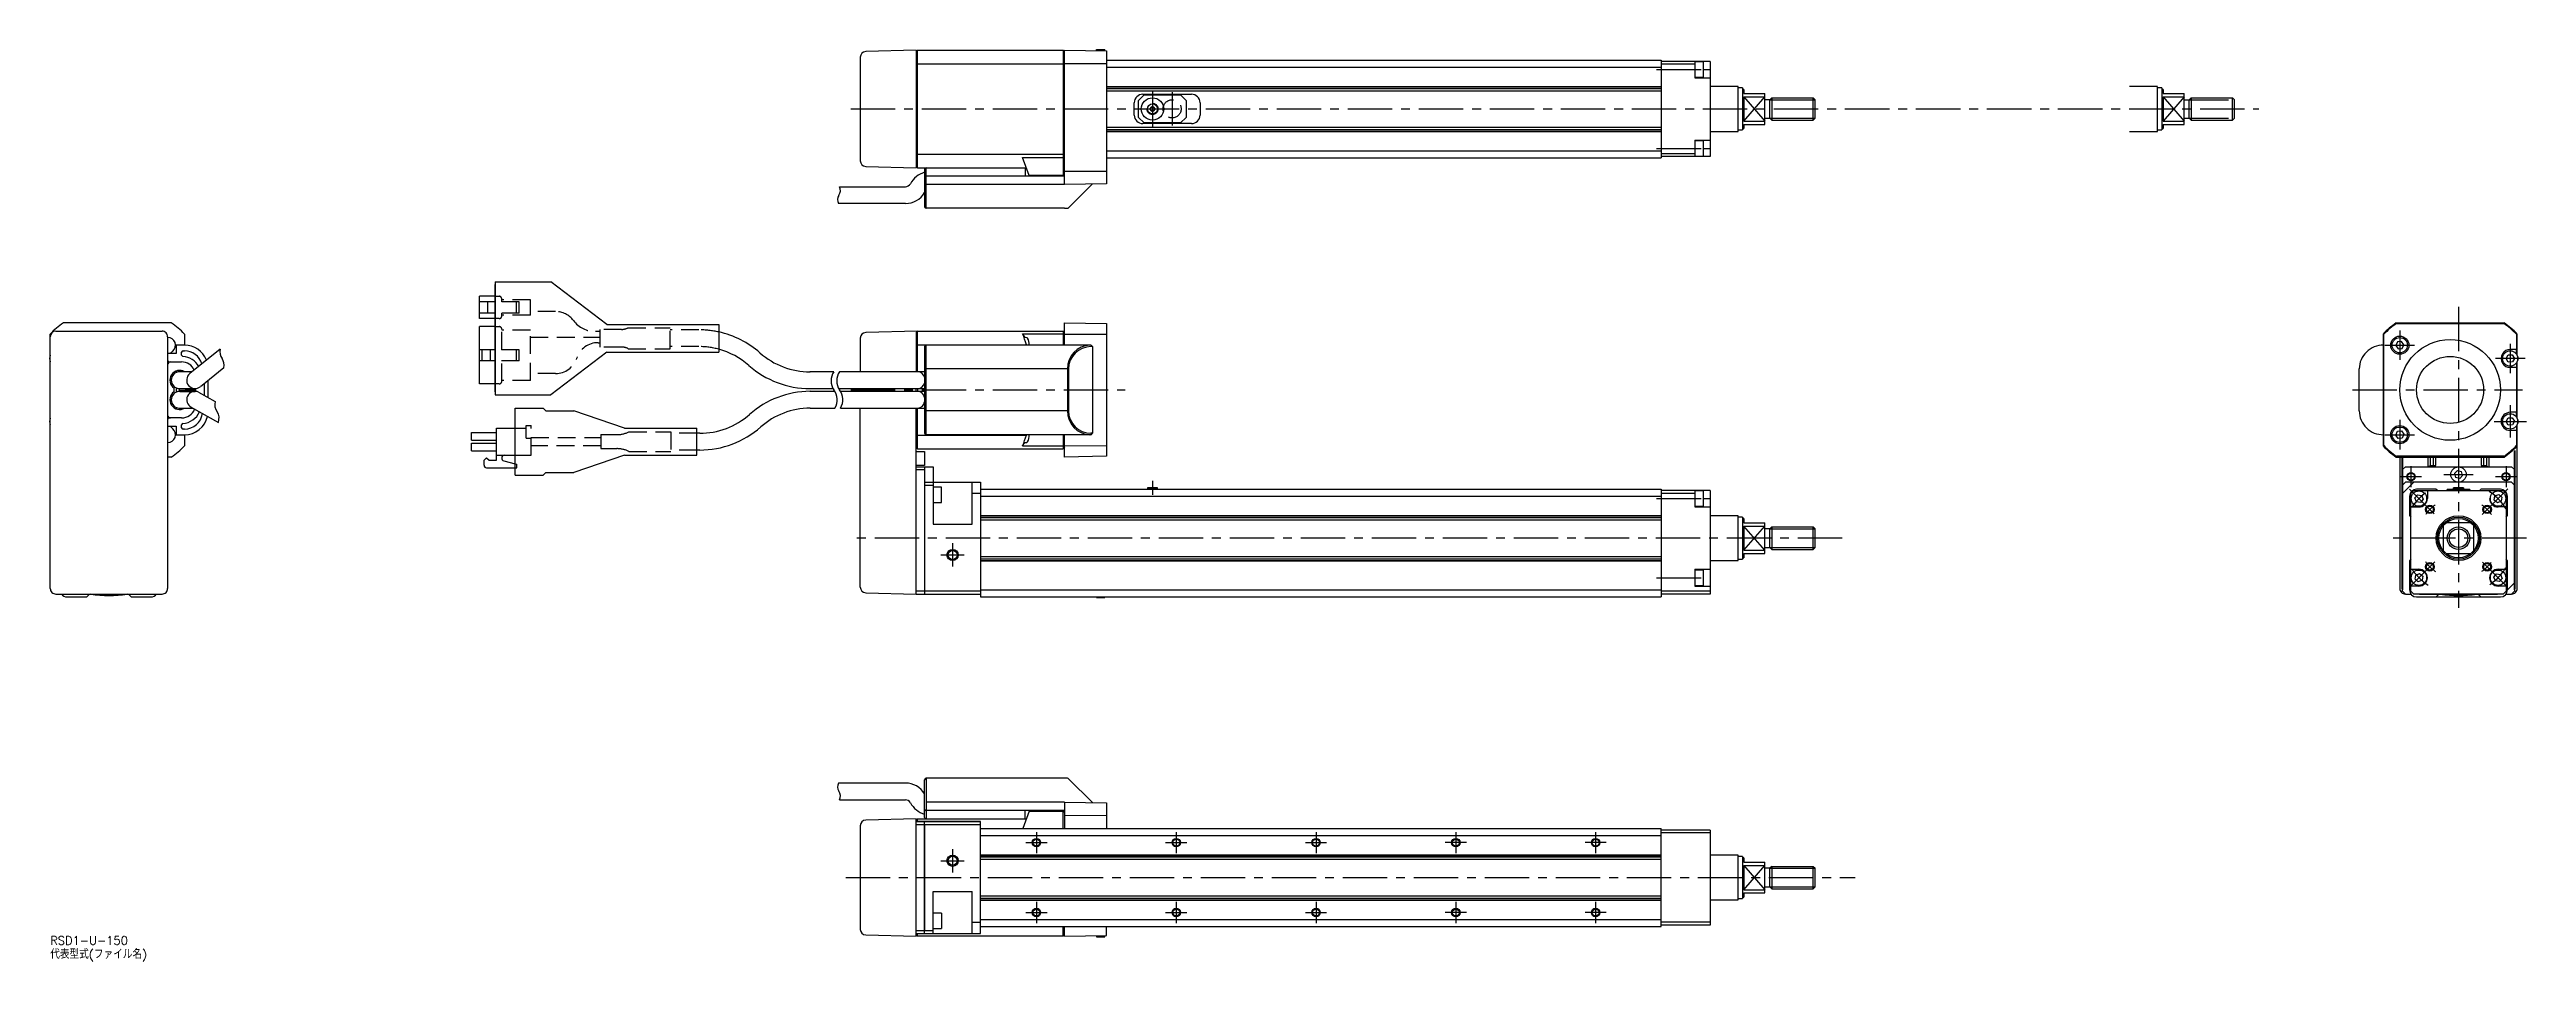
# Model space of a CAD drawing. Extents: x 0 to 886, y -9 to 317.
import ezdxf

# ---------------------------------------------------------------- set-up
doc = ezdxf.new("R2010")
doc.units = 0
doc.header["$LTSCALE"] = 0.5
for name, pattern in [('CENTER', [50.8, 31.75, -6.35, 6.35, -6.35]), ('DASHED', [19.05, 12.7, -6.35]), ('PHANTOM', [63.5, 31.75, -6.35, 6.35, -6.35, 6.35, -6.35])]:
    doc.linetypes.add(name, pattern=pattern)
for name, color, linetype in [('MSM_CENTER', 1, 'CENTER'), ('MSM_CONTINUOUS', 7, 'CONTINUOUS'), ('MSM_DASHED', 4, 'DASHED'), ('MSM_IMAGINARY', 6, 'PHANTOM'), ('MSM_NARROW', 5, 'CONTINUOUS'), ('MSM_PART_NUMBER', 7, 'CONTINUOUS')]:
    doc.layers.add(name, color=color, linetype=linetype)
doc.styles.get("Standard").update_dxf_attribs({"font": 'txt.shx', "height": 3, "bigfont": 'bigfont.shx'})

# ---------------------------------------------------------------- blocks, each defined once
blk = doc.blocks.new('*U2')
at = {"layer": 'MSM_PART_NUMBER'}
blk.add_text('代表型式(ファイル名)', height=3, dxfattribs=at).set_placement((0, -8))

msp = doc.modelspace()

# ---------------------------------------------------------------- linework, layer by layer
at = {"layer": 'MSM_CENTER'}
for p, q in [((394.25, 302.39), (394.25, 289.31)), ((401.25, 301.84), (401.25, 289.92)), ((574.57, 309.99), (591.97, 309.99)), ((286.33, 295.85), (789.98, 295.85)), ((574.57, 281.71), (591.97, 281.71)), ((861.38, 225.08), (861.38, 117.49)), ((840.38, 216.66), (840.38, 206.08)), ((835.09, 211.37), (845.67, 211.37)), ((885.17, 206.62), (874.59, 206.62)), ((879.88, 211.91), (879.88, 201.33)), ((286.33, 195.37), (384.52, 195.37)), ((823.47, 195.37), (884.24, 195.37)), ((879.88, 189.91), (879.88, 178.33)), ((835.09, 179.37), (845.67, 179.37)), ((840.38, 184.66), (840.38, 174.08)), ((874.09, 184.12), (885.67, 184.12)), ((394.25, 162.87), (394.25, 157.87)), ((840.59, 164.37), (848.17, 164.37)), ((852.7, 151.05), (843.91, 159.84)), ((844.38, 168.16), (844.38, 160.58)), ((856.09, 165.12), (866.67, 165.12)), ((879.07, 160.06), (869.81, 150.8)), ((874.59, 164.37), (882.17, 164.37)), ((878.38, 168.16), (878.38, 160.58)), ((574.57, 156.52), (591.97, 156.52)), ((640.96, 142.37), (286.23, 142.37)), ((885.69, 142.37), (837.07, 142.37)), ((318.56, 136.37), (326.94, 136.37)), ((322.75, 140.56), (322.75, 132.18)), ((852.91, 133.9), (843.98, 124.97)), ((869.98, 133.78), (878.88, 124.88)), ((574.57, 128.23), (591.97, 128.23)), ((352.75, 37.29), (352.75, 29.71)), ((402.75, 37.29), (402.75, 29.71)), ((452.75, 37.29), (452.75, 29.71)), ((502.75, 37.29), (502.75, 29.71)), ((552.75, 37.29), (552.75, 29.71)), ((318.56, 27), (326.94, 27)), ((322.75, 31.19), (322.75, 22.81)), ((348.96, 33.5), (356.54, 33.5)), ((398.96, 33.5), (406.54, 33.5)), ((448.96, 33.5), (456.54, 33.5)), ((506.54, 33.5), (498.96, 33.5)), ((556.54, 33.5), (548.96, 33.5)), ((284.53, 21), (645.6, 21)), ((352.75, 12.29), (352.75, 4.71)), ((402.75, 12.29), (402.75, 4.71)), ((452.75, 12.29), (452.75, 4.71)), ((502.75, 12.29), (502.75, 4.71)), ((552.75, 12.29), (552.75, 4.71)), ((348.96, 8.5), (356.54, 8.5)), ((398.96, 8.5), (406.54, 8.5)), ((448.96, 8.5), (456.54, 8.5)), ((506.54, 8.5), (498.96, 8.5)), ((556.54, 8.5), (548.96, 8.5))]:
    msp.add_line(p, q, dxfattribs=at)
for radius, start, end in [(20, 126.21606, 146.00291), (14.5, 125.11877, 144.05533), (14.5, 35.86848, 54.89611), (20, 28.47773, 56.7106), (14.5, 215.12577, 235.5238), (14.5, 305.11877, 323.76707), (20, 213.83027, 237.33509), (20, 303.99132, 328.04326)]:
    msp.add_arc((861.38, 142.37), radius, start, end, dxfattribs=at)
at = {"layer": 'MSM_CONTINUOUS'}
for p, q in [((289.75, 314.38), (289.75, 277.32)), ((309.75, 316.85), (291.7, 316.37)), ((310.25, 316.85), (309.75, 316.35)), ((309.75, 316.85), (309.75, 274.85)), ((310.25, 312.01), (309.75, 311.84)), ((310.25, 274.85), (310.25, 316.85)), ((310.25, 316.85), (362.25, 316.85)), ((310.25, 312.01), (362.25, 312.01)), ((362.25, 316.85), (362.25, 272.05)), ((362.75, 316.35), (362.25, 316.85)), ((362.75, 311.84), (362.25, 312.01)), ((362.75, 268.85), (362.75, 316.85)), ((362.75, 316.85), (377.75, 316.59)), ((362.75, 312.13), (377.75, 312.05)), ((374.25, 317.1), (377.25, 317.1)), ((374.25, 316.65), (374.25, 317.1)), ((377.25, 316.59), (377.25, 317.1)), ((377.75, 316.59), (377.75, 269.11)), ((377.75, 313.35), (576.25, 313.35)), ((377.75, 310.85), (576.25, 310.85)), ((576.25, 313.35), (576.25, 278.35)), ((593.75, 312.85), (576.25, 312.85)), ((588.25, 311.85), (576.25, 311.85)), ((588.25, 312.85), (588.25, 306.99)), ((591.25, 312.74), (588.25, 312.74)), ((591.25, 312.74), (588.25, 312.74)), ((591.25, 312.74), (591.25, 307.24)), ((593.75, 312.85), (593.75, 278.85)), ((377.75, 303.93), (576.25, 303.93)), ((377.75, 303.79), (576.25, 303.79)), ((377.75, 303.2), (576.25, 303.2)), ((377.75, 302.37), (576.25, 302.37)), ((588.25, 307.24), (591.25, 307.24)), ((588.25, 307.24), (591.25, 307.24)), ((588.25, 306.99), (593.75, 306.99)), ((591.25, 309.99), (593.75, 309.99)), ((603.75, 303.85), (593.75, 303.85)), ((603.75, 295.85), (603.75, 303.85)), ((605.25, 303.35), (603.75, 303.35)), ((605.25, 303.35), (605.25, 288.35)), ((605.75, 302.85), (605.25, 302.85)), ((605.75, 302.85), (605.75, 301.35)), ((605.75, 301.35), (613.25, 301.35)), ((613.25, 290.35), (613.25, 301.35)), ((387.75, 293.6), (387.75, 298.1)), ((389.25, 298.85), (391.25, 300.85)), ((389.25, 292.85), (389.25, 298.85)), ((391.25, 290.85), (389.25, 292.85)), ((390.75, 301.1), (408.25, 301.1)), ((391.25, 300.85), (404.25, 300.85)), ((394.25, 296.71), (393.5, 296.28)), ((393.5, 296.28), (393.5, 295.41)), ((393.5, 295.41), (394.25, 294.98)), ((395, 296.28), (394.25, 296.71)), ((394.25, 294.98), (395, 295.41)), ((395, 295.41), (395, 296.28)), ((404.25, 300.85), (406.25, 298.85)), ((406.25, 292.85), (404.25, 290.85)), ((406.25, 298.85), (406.25, 292.85)), ((411.25, 298.1), (411.25, 293.6)), ((603.75, 287.85), (603.75, 295.85)), ((605.75, 300.18), (613.25, 300.18)), ((605.75, 300.18), (605.75, 291.52)), ((615.08, 299.17), (613.25, 299.17)), ((613.25, 292.52), (615.08, 292.52)), ((615.75, 299.85), (615.08, 299.17)), ((615.08, 292.52), (615.08, 299.17)), ((615.75, 291.85), (615.08, 292.52)), ((615.75, 299.85), (615.75, 291.85)), ((615.75, 299.85), (630.58, 299.85)), ((630.58, 291.85), (630.58, 299.85)), ((630.58, 299.85), (631.25, 299.17)), ((631.25, 292.52), (630.58, 291.85)), ((631.25, 292.52), (631.25, 299.17)), ((377.75, 289.33), (576.25, 289.33)), ((377.75, 288.49), (576.25, 288.49)), ((377.75, 287.91), (576.25, 287.91)), ((377.75, 287.76), (576.25, 287.76)), ((408.25, 290.6), (390.75, 290.6)), ((404.25, 290.85), (391.25, 290.85)), ((588.25, 284.71), (593.75, 284.71)), ((588.25, 284.71), (588.25, 278.85)), ((591.25, 284.46), (588.25, 284.46)), ((591.25, 284.46), (591.25, 278.96)), ((593.75, 287.85), (603.75, 287.85)), ((603.75, 288.35), (605.25, 288.35)), ((605.25, 288.85), (605.75, 288.85)), ((605.75, 291.52), (613.25, 291.52)), ((605.75, 290.35), (613.25, 290.35)), ((605.75, 290.35), (605.75, 288.85)), ((615.75, 291.85), (630.58, 291.85)), ((291.7, 275.32), (309.75, 274.85)), ((310.25, 279.68), (309.75, 279.85)), ((309.75, 275.35), (310.25, 274.85)), ((310.25, 279.68), (362.25, 279.68)), ((310.25, 274.85), (349.13, 274.85)), ((313.25, 260.35), (313.25, 274.85)), ((347.81, 278.48), (362.25, 278.48)), ((350.15, 272.05), (347.81, 278.48)), ((348.75, 274.85), (348.75, 271.85)), ((362.25, 279.68), (362.75, 279.85)), ((362.25, 278.48), (362.75, 278.81)), ((377.75, 280.85), (576.25, 280.85)), ((377.75, 278.35), (576.25, 278.35)), ((588.25, 279.85), (576.25, 279.85)), ((593.75, 278.85), (576.25, 278.85)), ((588.25, 278.96), (591.25, 278.96)), ((591.25, 281.71), (593.75, 281.71)), ((282.28, 268.05), (305.89, 268.05)), ((312.75, 274.35), (312.75, 260.85)), ((362.75, 268.85), (312.75, 268.85)), ((362.75, 271.85), (313.25, 271.85)), ((362.25, 272.05), (350.15, 272.05)), ((360.85, 271.85), (360.85, 272.05)), ((362.75, 272.55), (362.25, 272.05)), ((362.75, 273.57), (377.75, 273.65)), ((377.75, 269.11), (362.75, 268.85)), ((372.75, 269.02), (364.22, 260.49)), ((305.89, 262.05), (281.97, 262.05)), ((362.75, 260.35), (313.25, 260.35)), ((362.75, 260.35), (363.87, 260.35)), ((159.11, 234.07), (159.11, 193.67)), ((159.11, 234.07), (179.11, 234.07)), ((159.11, 194.67), (159.11, 233.07)), ((199.11, 218.82), (179.11, 234.07)), ((159.11, 228.87), (153.52, 228.87)), ((153.52, 220.87), (153.52, 228.87)), ((159.11, 226.87), (153.52, 226.87)), ((159.11, 222.87), (153.52, 222.87)), ((156.52, 222.87), (156.52, 226.87)), ((0, 124.37), (0, 215.37)), ((2, 216.37), (40, 216.37)), ((43.28, 219.37), (4.72, 219.37)), ((42, 214.38), (42, 124.37)), ((48, 215.37), (48, 211.37)), ((159.11, 220.87), (153.52, 220.87)), ((153.52, 197.52), (153.52, 218.02)), ((159.11, 218.02), (153.52, 218.02)), ((199.11, 218.82), (239.11, 218.82)), ((239.11, 218.82), (239.11, 208.92)), ((289.75, 213.9), (289.75, 201.87)), ((310.25, 216.37), (291.7, 215.9)), ((310.25, 216.37), (309.75, 215.87)), ((309.75, 215.87), (309.75, 201.87)), ((310.25, 201.87), (310.25, 216.37)), ((310.25, 216.37), (362.25, 216.37)), ((347.81, 215.39), (362.25, 215.39)), ((347.81, 215.39), (348.09, 214.84)), ((348.09, 214.84), (348.41, 214.44)), ((348.41, 214.44), (348.74, 214.22)), ((348.74, 214.22), (349.27, 214.15)), ((349.27, 214.15), (349.45, 214.04)), ((349.45, 214.04), (349.53, 213.94)), ((362.25, 216.37), (362.25, 211.37)), ((362.25, 216.37), (362.75, 215.87)), ((362.25, 215.39), (362.75, 215.01)), ((362.75, 211.37), (362.75, 219.37)), ((362.75, 219.37), (377.75, 219.11)), ((362.75, 215.37), (377.75, 215.27)), ((377.75, 219.11), (377.75, 171.64)), ((834.38, 215.37), (834.38, 211.37)), ((834.64, 215.27), (834.38, 215.37)), ((834.64, 175.48), (834.64, 215.27)), ((839.1, 219.37), (877.66, 219.37)), ((839.1, 219.37), (839.18, 219.11)), ((839.18, 219.11), (877.58, 219.11)), ((841.01, 212.71), (839.54, 212.59)), ((841.85, 211.5), (841.01, 212.71)), ((877.58, 219.11), (877.66, 219.37)), ((882.38, 215.37), (882.12, 215.27)), ((882.12, 215.27), (882.12, 209.87)), ((882.38, 207.77), (882.38, 215.37)), ((45, 208.37), (42, 208.37)), ((42.5, 205.37), (47, 205.37)), ((48, 211.37), (45, 211.37)), ((45, 211.37), (45, 208.37)), ((47, 207.86), (47, 208.87)), ((47.5, 209.37), (48, 209.37)), ((60.73, 209.95), (49.91, 201.21)), ((159.11, 209.77), (153.52, 209.77)), ((159.11, 205.77), (153.52, 205.77)), ((154.52, 205.77), (154.52, 209.77)), ((157.52, 205.77), (157.52, 209.77)), ((199.11, 208.92), (179.11, 193.67)), ((199.11, 208.92), (239.11, 208.92)), ((309.75, 211.37), (310.25, 211.54)), ((310.25, 211.54), (349.13, 211.54)), ((312.75, 210.88), (312.75, 179.87)), ((372.22, 211.37), (313.25, 211.37)), ((313.25, 179.37), (313.25, 211.37)), ((349.13, 211.37), (349.13, 211.54)), ((372.75, 210.87), (372.22, 210.87)), ((372.75, 210.87), (372.75, 179.87)), ((834.56, 179.87), (834.56, 210.87)), ((839.54, 212.59), (838.91, 211.25)), ((838.91, 211.25), (839.75, 210.04)), ((839.75, 210.04), (841.22, 210.16)), ((841.22, 210.16), (841.85, 211.5)), ((878.4, 206.58), (879.11, 207.88)), ((879.18, 205.32), (878.4, 206.58)), ((879.11, 207.88), (880.58, 207.92)), ((880.65, 205.37), (879.18, 205.32)), ((882.18, 209.87), (879.88, 209.87)), ((880.58, 207.92), (881.36, 206.66)), ((881.36, 206.66), (880.65, 205.37)), ((882.18, 208.13), (882.18, 209.87)), ((882.18, 205.12), (882.18, 203.37)), ((882.38, 185.27), (882.38, 205.48)), ((44.3, 194.75), (44.3, 196)), ((45.2, 201.67), (45.2, 202.2)), ((45.2, 194.67), (45.2, 196.08)), ((46.2, 201.87), (46.2, 202.37)), ((46.2, 194.87), (46.2, 195.88)), ((52, 195.12), (46.2, 195.12)), ((50.74, 201.87), (46.3, 201.87)), ((46.3, 195.87), (51.8, 195.87)), ((48.3, 195.62), (48.3, 195.87)), ((52, 195.62), (48.3, 195.62)), ((50.5, 195.62), (50.5, 195.12)), ((52, 195.88), (52, 194.87)), ((62.08, 203.33), (53.69, 196.54)), ((55, 197.6), (55, 193.51)), ((56.5, 192.67), (56.5, 198.82)), ((159.11, 197.52), (153.52, 197.52)), ((271.7, 201.87), (271.72, 201.87)), ((271.75, 195.87), (271.72, 195.87)), ((280.24, 201.87), (271.75, 201.87)), ((271.75, 195.87), (279.97, 195.87)), ((281.97, 195.87), (312.75, 195.87)), ((312.75, 201.87), (282.25, 201.87)), ((289.75, 194.87), (289.75, 195.87)), ((309.75, 194.87), (309.75, 195.87)), ((310.25, 195.87), (310.25, 194.87)), ((364.22, 202.87), (312.75, 202.87)), ((362.75, 202.87), (362.75, 202.87)), ((363.87, 202.87), (363.87, 187.87)), ((364.22, 202.87), (364.22, 187.87)), ((825.88, 187.87), (825.88, 202.87)), ((882.18, 203.37), (879.88, 203.37)), ((881.88, 195.37), (881.88, 195.37)), ((882.12, 203.37), (882.12, 187.37)), ((45.2, 188.55), (45.2, 189.08)), ((46.2, 188.38), (46.2, 188.88)), ((46.3, 194.87), (51.8, 194.87)), ((46.3, 188.87), (51.02, 188.87)), ((50.22, 189.32), (60.13, 183.78)), ((53.07, 194.59), (59.01, 191.27)), ((159.11, 193.67), (179.11, 193.67)), ((166.29, 164.88), (166.29, 188.88)), ((166.29, 188.88), (176.29, 188.88)), ((177.29, 187.88), (176.29, 188.88)), ((177.29, 187.88), (187.29, 187.88)), ((205.43, 181.68), (187.29, 187.88)), ((280.59, 194.87), (271.75, 194.87)), ((271.77, 188.87), (280.67, 188.87)), ((312.75, 194.87), (282.6, 194.87)), ((282.68, 188.87), (312.75, 188.87)), ((289.75, 124.84), (289.75, 188.62)), ((309.75, 122.37), (309.75, 188.62)), ((310.25, 174.37), (310.25, 188.87)), ((364.22, 187.87), (312.75, 187.87)), ((362.75, 187.87), (362.75, 187.87)), ((882.18, 187.37), (879.88, 187.37)), ((882.18, 185.63), (882.18, 187.37)), ((42, 182.37), (45, 182.37)), ((47, 185.37), (42.5, 185.37)), ((45, 182.37), (45, 179.37)), ((45, 179.37), (48, 179.37)), ((47, 181.87), (47, 182.89)), ((48, 181.37), (47.5, 181.37)), ((48, 179.37), (48, 175.37)), ((150.66, 180.12), (159.66, 180.12)), ((150.66, 177.42), (150.66, 180.12)), ((150.66, 177.42), (159.66, 177.42)), ((159.66, 181.74), (166.29, 181.74)), ((159.66, 170.22), (159.66, 181.74)), ((205.43, 181.68), (231.29, 181.68)), ((231.29, 172.08), (231.29, 181.68)), ((232.3, 179.88), (231.29, 179.88)), ((309.75, 179.38), (310.25, 179.21)), ((310.25, 179.21), (349.13, 179.21)), ((372.22, 179.37), (313.25, 179.37)), ((349.13, 179.21), (349.13, 179.37)), ((362.25, 179.37), (362.25, 174.37)), ((362.75, 171.37), (362.75, 179.37)), ((372.75, 179.87), (372.22, 179.87)), ((834.38, 179.37), (834.38, 175.37)), ((838.91, 179.25), (839.54, 180.59)), ((839.75, 178.04), (838.91, 179.25)), ((839.54, 180.59), (841.01, 180.71)), ((841.22, 178.16), (839.75, 178.04)), ((841.01, 180.71), (841.85, 179.5)), ((841.85, 179.5), (841.22, 178.16)), ((878.4, 184.08), (879.11, 185.38)), ((879.18, 182.82), (878.4, 184.08)), ((879.11, 185.38), (880.58, 185.42)), ((880.65, 182.87), (879.18, 182.82)), ((882.18, 180.87), (879.88, 180.87)), ((880.58, 185.42), (881.36, 184.16)), ((881.36, 184.16), (880.65, 182.87)), ((882.12, 180.87), (882.12, 175.48)), ((882.18, 182.62), (882.18, 180.87)), ((882.38, 124.37), (882.38, 182.98)), ((43.28, 171.37), (42, 171.37)), ((150.66, 173.64), (150.66, 176.34)), ((150.66, 176.34), (159.66, 176.34)), ((150.66, 173.64), (159.66, 173.64)), ((156.06, 171.12), (155.16, 170.22)), ((155.16, 168.42), (155.16, 170.22)), ((156.06, 171.12), (156.96, 170.22)), ((156.96, 170.22), (159.66, 170.22)), ((159.66, 172.02), (166.29, 172.02)), ((162.22, 170.02), (166.29, 168.98)), ((205.43, 172.08), (187.29, 165.88)), ((205.43, 172.08), (231.29, 172.08)), ((232.3, 173.88), (231.29, 173.88)), ((309.75, 174.87), (310.25, 174.37)), ((309.75, 173.37), (312.75, 173.37)), ((312.75, 168.37), (309.75, 168.37)), ((310.25, 174.37), (362.25, 174.37)), ((312.75, 173.37), (312.75, 168.37)), ((347.81, 175.36), (348.09, 175.91)), ((347.81, 175.36), (362.25, 175.36)), ((348.09, 175.91), (348.41, 176.31)), ((348.41, 176.31), (348.74, 176.53)), ((348.74, 176.53), (349.27, 176.6)), ((349.27, 176.6), (349.45, 176.71)), ((349.45, 176.71), (349.53, 176.81)), ((362.75, 175.74), (362.25, 175.36)), ((362.75, 174.87), (362.25, 174.37)), ((362.75, 175.37), (377.75, 175.48)), ((362.75, 174.87), (362.75, 174.87)), ((377.75, 171.64), (362.75, 171.37)), ((834.38, 175.37), (834.64, 175.48)), ((839.18, 171.64), (839.1, 171.37)), ((839.1, 171.37), (877.66, 171.37)), ((877.58, 171.64), (839.18, 171.64)), ((840.38, 171.37), (840.38, 124.37)), ((841.28, 124.27), (841.28, 171.37)), ((841.3, 171.37), (841.3, 168.41)), ((841.3, 168.41), (841.34, 168.37)), ((841.3, 168.41), (841.38, 168.41)), ((841.34, 168.37), (841.34, 160.37)), ((841.38, 168.37), (841.34, 168.37)), ((841.38, 123.37), (841.38, 171.37)), ((850.38, 171.37), (850.38, 167.87)), ((851.33, 168.37), (850.83, 167.87)), ((851.33, 168.37), (851.33, 171.37)), ((851.33, 168.37), (853.33, 168.37)), ((852.33, 171.37), (852.33, 168.37)), ((852.88, 167.87), (852.88, 168.37)), ((853.33, 168.37), (853.33, 171.37)), ((869.43, 171.37), (869.43, 168.37)), ((869.43, 168.37), (871.43, 168.37)), ((869.88, 168.37), (869.88, 167.87)), ((870.43, 168.37), (870.43, 171.37)), ((871.43, 171.37), (871.43, 168.37)), ((871.43, 168.37), (871.93, 167.87)), ((872.38, 167.87), (872.38, 171.37)), ((877.66, 171.37), (877.58, 171.64)), ((881.38, 173.61), (881.39, 123.37)), ((881.38, 168.41), (881.46, 168.41)), ((881.42, 168.37), (881.38, 168.37)), ((881.42, 168.37), (881.46, 168.41)), ((881.42, 160.37), (881.42, 168.37)), ((881.46, 168.41), (881.46, 173.68)), ((881.48, 173.7), (881.48, 124.27)), ((882.12, 175.48), (882.38, 175.37)), ((156.06, 167.52), (166.29, 167.52)), ((166.29, 164.88), (176.29, 164.88)), ((177.29, 165.88), (176.29, 164.88)), ((177.29, 165.88), (187.29, 165.88)), ((309.75, 167.87), (315.75, 167.87)), ((309.75, 166.87), (312.75, 166.87)), ((312.75, 167.87), (312.75, 122.37)), ((312.75, 162.37), (332.75, 162.37)), ((312.75, 161.37), (315.75, 161.37)), ((315.75, 167.87), (315.75, 147.37)), ((318.75, 160.62), (315.75, 160.62)), ((318.75, 155.12), (318.75, 160.62)), ((329.75, 147.37), (329.75, 162.37)), ((332.75, 162.37), (332.75, 121.37)), ((332.75, 159.87), (576.25, 159.87)), ((391.58, 159.87), (392.45, 159.97)), ((396.05, 160.37), (392.45, 160.37)), ((392.45, 160.37), (392.45, 159.97)), ((392.45, 159.97), (396.05, 159.97)), ((396.05, 159.97), (396.05, 160.37)), ((396.05, 159.97), (396.92, 159.87)), ((576.25, 159.87), (576.25, 121.37)), ((841.34, 160.37), (841.3, 160.33)), ((841.3, 160.33), (841.3, 124.29)), ((841.38, 160.33), (841.3, 160.33)), ((841.34, 160.37), (841.38, 160.37)), ((841.38, 166.87), (842.38, 167.87)), ((845.39, 162.37), (841.38, 158.37)), ((841.38, 161.37), (842.38, 162.37)), ((842.38, 167.87), (880.38, 167.87)), ((845.38, 162.37), (842.38, 162.37)), ((880.38, 162.37), (845.38, 162.37)), ((853.3, 159.87), (846.38, 159.87)), ((853.88, 159.37), (853.44, 159.82)), ((857.38, 159.72), (859.58, 159.97)), ((857.42, 159.37), (857.38, 159.72)), ((865.38, 159.72), (857.38, 159.72)), ((859.58, 159.97), (859.58, 160.37)), ((863.18, 160.37), (859.58, 160.37)), ((863.18, 159.97), (859.58, 159.97)), ((860.97, 166.54), (859.94, 165.47)), ((859.94, 165.47), (860.36, 164.06)), ((861.8, 163.71), (860.36, 164.06)), ((860.97, 166.54), (862.4, 166.19)), ((862.82, 164.78), (861.8, 163.71)), ((862.82, 164.78), (862.4, 166.19)), ((863.18, 160.37), (863.18, 159.97)), ((863.18, 159.97), (865.38, 159.72)), ((865.38, 159.72), (865.34, 159.37)), ((868.88, 159.37), (869.32, 159.82)), ((876.38, 159.87), (869.46, 159.87)), ((880.38, 167.87), (881.38, 166.87)), ((881.38, 161.37), (880.38, 162.37)), ((881.42, 160.37), (881.38, 160.37)), ((881.46, 160.33), (881.38, 160.33)), ((881.46, 160.33), (881.42, 160.37)), ((881.46, 124.29), (881.46, 164.37)), ((315.75, 155.12), (318.75, 155.12)), ((332.75, 158.37), (329.75, 158.37)), ((332.75, 157.37), (576.25, 157.37)), ((593.75, 159.37), (576.25, 159.37)), ((588.25, 158.37), (576.25, 158.37)), ((588.25, 159.37), (588.25, 153.52)), ((591.25, 159.27), (588.25, 159.27)), ((588.25, 153.77), (591.25, 153.77)), ((588.25, 153.52), (593.75, 153.52)), ((591.25, 159.27), (591.25, 153.77)), ((591.25, 156.52), (593.75, 156.52)), ((593.75, 159.37), (593.75, 122.37)), ((843.88, 157.37), (843.88, 150.46)), ((847.23, 153.51), (844.37, 153.51)), ((844.38, 158.37), (845.38, 159.37)), ((844.38, 123.37), (844.38, 158.37)), ((847.24, 153.52), (844.38, 153.52)), ((845.38, 159.37), (877.38, 159.37)), ((845.78, 156.76), (846.72, 157.9)), ((846.3, 155.38), (845.78, 156.76)), ((847.75, 155.13), (846.3, 155.38)), ((846.72, 157.9), (848.18, 157.66)), ((848.7, 156.27), (847.75, 155.13)), ((848.18, 157.66), (848.7, 156.27)), ((850.24, 159.37), (850.24, 156.52)), ((874.14, 156), (874.38, 157.46)), ((875.28, 155.06), (874.14, 156)), ((874.38, 157.46), (875.77, 157.97)), ((876.66, 155.57), (875.28, 155.06)), ((878.38, 153.52), (875.52, 153.52)), ((875.77, 157.97), (876.91, 157.03)), ((876.91, 157.03), (876.66, 155.57)), ((877.38, 159.37), (878.38, 158.37)), ((878.38, 158.37), (878.38, 123.37)), ((878.88, 150.46), (878.88, 157.37)), ((315.75, 147.37), (329.75, 147.37)), ((332.75, 150.46), (576.25, 150.46)), ((332.75, 150.32), (576.25, 150.32)), ((332.75, 149.73), (576.25, 149.73)), ((332.75, 148.89), (576.25, 148.89)), ((603.75, 150.37), (593.75, 150.37)), ((603.75, 134.37), (603.75, 150.37)), ((605.25, 149.87), (603.75, 149.87)), ((605.25, 149.87), (605.25, 134.87)), ((605.75, 149.37), (605.25, 149.37)), ((605.75, 149.37), (605.75, 147.87)), ((605.75, 147.87), (613.25, 147.87)), ((605.75, 146.7), (613.25, 146.7)), ((605.75, 146.7), (605.75, 138.04)), ((613.25, 136.87), (613.25, 147.87)), ((615.08, 145.7), (613.25, 145.7)), ((615.75, 146.37), (615.08, 145.7)), ((615.08, 139.05), (615.08, 145.7)), ((615.75, 146.37), (615.75, 138.37)), ((615.75, 146.37), (630.58, 146.37)), ((630.58, 138.37), (630.58, 146.37)), ((630.58, 146.37), (631.25, 145.7)), ((631.25, 139.05), (631.25, 145.7)), ((843.93, 150.31), (844.37, 149.87)), ((843.94, 150.32), (844.38, 149.87)), ((855.88, 146.7), (855.88, 138.04)), ((865.71, 147.87), (857.05, 147.87)), ((866.88, 138.04), (866.88, 146.7)), ((878.38, 149.87), (878.82, 150.32)), ((332.75, 135.85), (576.25, 135.85)), ((332.75, 135.02), (576.25, 135.02)), ((332.75, 134.43), (576.25, 134.43)), ((332.75, 134.29), (576.25, 134.29)), ((593.75, 134.37), (603.75, 134.37)), ((603.75, 134.87), (605.25, 134.87)), ((605.25, 135.37), (605.75, 135.37)), ((605.75, 138.04), (613.25, 138.04)), ((605.75, 136.87), (613.25, 136.87)), ((605.75, 136.87), (605.75, 135.37)), ((613.25, 139.05), (615.08, 139.05)), ((615.75, 138.37), (615.08, 139.05)), ((615.75, 138.37), (630.58, 138.37)), ((631.25, 139.05), (630.58, 138.37)), ((843.88, 134.29), (843.88, 123.87)), ((844.38, 134.87), (843.94, 134.43)), ((857.05, 136.87), (865.71, 136.87)), ((878.82, 134.43), (878.38, 134.87)), ((878.88, 123.87), (878.88, 134.29)), ((588.25, 131.23), (593.75, 131.23)), ((588.25, 131.23), (588.25, 125.23)), ((591.25, 130.98), (588.25, 130.98)), ((591.25, 130.98), (588.25, 130.98)), ((588.25, 125.48), (591.25, 125.48)), ((588.25, 125.48), (591.25, 125.48)), ((588.25, 125.23), (593.75, 125.23)), ((591.25, 130.98), (591.25, 125.48)), ((591.25, 130.98), (591.25, 125.48)), ((844.38, 131.23), (847.24, 131.23)), ((847.24, 125.23), (844.38, 125.23)), ((845.85, 127.72), (846.1, 129.17)), ((846.99, 126.78), (845.85, 127.72)), ((846.1, 129.17), (847.49, 129.69)), ((848.38, 127.29), (846.99, 126.78)), ((847.49, 129.69), (848.62, 128.75)), ((848.62, 128.75), (848.38, 127.29)), ((874.07, 128.48), (875.01, 129.62)), ((874.58, 127.09), (874.07, 128.48)), ((876.04, 126.85), (874.58, 127.09)), ((875.01, 129.62), (876.46, 129.37)), ((875.52, 131.23), (878.38, 131.23)), ((878.38, 125.23), (875.52, 125.23)), ((876.98, 127.99), (876.04, 126.85)), ((876.46, 129.37), (876.98, 127.99)), ((878.89, 123.87), (881.39, 126.37)), ((2, 122.37), (40, 122.37)), ((6, 121.37), (12.92, 121.37)), ((13.64, 122.02), (13.06, 121.43)), ((28.94, 121.43), (28.36, 122.02)), ((29.08, 121.37), (36, 121.37)), ((291.7, 122.85), (309.75, 122.37)), ((332.75, 123.37), (309.75, 123.37)), ((309.75, 122.37), (332.75, 122.37)), ((332.75, 123.87), (576.25, 123.87)), ((332.75, 121.37), (576.25, 121.37)), ((374.25, 121.37), (374.25, 121.12)), ((374.25, 121.12), (374.25, 121.37)), ((374.25, 121.12), (377.25, 121.12)), ((377.25, 121.12), (374.25, 121.12)), ((377.25, 121.37), (377.25, 121.12)), ((377.25, 121.12), (377.25, 121.37)), ((387.26, 121.37), (387.25, 121.37)), ((593.75, 123.37), (576.25, 123.37)), ((593.75, 122.37), (576.25, 122.37)), ((841.38, 123.37), (842.38, 122.37)), ((842.38, 122.37), (844.4, 122.37)), ((845.38, 122.37), (844.38, 123.37)), ((877.38, 122.37), (845.38, 122.37)), ((846.38, 121.37), (876.38, 121.37)), ((847.38, 122.37), (875.38, 122.37)), ((853.44, 121.43), (854.02, 122.02)), ((855.07, 122.27), (854.47, 122.27)), ((854.57, 122.3), (854.9, 122.3)), ((868.3, 122.27), (867.69, 122.27)), ((867.87, 122.3), (868.19, 122.3)), ((868.74, 122.02), (869.32, 121.43)), ((878.38, 123.37), (877.38, 122.37)), ((878.38, 122.37), (880.38, 122.37)), ((881.38, 123.37), (880.38, 122.37)), ((305.89, 54.8), (281.97, 54.8)), ((312.75, 42.5), (312.75, 56)), ((363.87, 56.5), (313.25, 56.5)), ((313.25, 56.5), (313.25, 42)), ((362.75, 56.5), (362.75, 56.5)), ((372.75, 47.83), (364.22, 56.35)), ((282.28, 48.8), (305.89, 48.8)), ((362.75, 48), (313.25, 48)), ((362.75, 45), (313.25, 45)), ((350.15, 44.8), (347.86, 38.5)), ((348.75, 42), (348.75, 45)), ((350.15, 44.8), (362.25, 44.8)), ((360.85, 45), (360.85, 44.8)), ((362.25, 38.5), (362.25, 44.8)), ((362.25, 44.8), (362.75, 44.3)), ((362.75, 48), (362.75, 38.5)), ((362.75, 48), (377.75, 47.74)), ((377.75, 47.74), (377.75, 38.5)), ((289.75, 39.53), (289.75, 2.47)), ((309.75, 42), (291.7, 41.53)), ((309.75, 0), (309.75, 42)), ((309.75, 41.5), (310.25, 42)), ((332.75, 41), (309.75, 41)), ((309.75, 41), (332.75, 41)), ((309.75, 40), (332.75, 40)), ((310.25, 42), (345.25, 42)), ((310.25, 41), (310.25, 42)), ((310.25, 42), (349.13, 42)), ((312.75, 1), (312.75, 41)), ((312.75, 40), (312.75, 2)), ((332.75, 1), (332.75, 41)), ((332.75, 38.5), (576.25, 38.5)), ((332.75, 36), (576.25, 36)), ((362.75, 43.28), (377.75, 43.2)), ((576.25, 3.5), (576.25, 38.5)), ((593.75, 38), (576.25, 38)), ((593.75, 37), (576.25, 37)), ((593.75, 38), (593.75, 4)), ((332.75, 29.08), (576.25, 29.08)), ((332.75, 28.94), (576.25, 28.94)), ((332.75, 28.36), (576.25, 28.36)), ((332.75, 27.52), (576.25, 27.52)), ((603.75, 29), (593.75, 29)), ((603.75, 13), (603.75, 29)), ((605.25, 28.5), (603.75, 28.5)), ((605.25, 28.5), (605.25, 13.5)), ((605.75, 28), (605.25, 28)), ((605.75, 28), (605.75, 26.5)), ((605.75, 26.5), (613.25, 26.5)), ((605.75, 25.33), (613.25, 25.33)), ((605.75, 25.33), (605.75, 16.67)), ((613.25, 15.5), (613.25, 26.5)), ((615.08, 24.32), (613.25, 24.32)), ((615.75, 25), (615.08, 24.32)), ((615.08, 17.68), (615.08, 24.32)), ((615.75, 25), (615.75, 17)), ((615.75, 25), (630.58, 25)), ((630.58, 17), (630.58, 25)), ((630.58, 25), (631.25, 24.32)), ((631.25, 17.68), (631.25, 24.32)), ((315.75, 16), (329.75, 16)), ((315.75, 1), (315.75, 16)), ((329.75, 1), (329.75, 16)), ((332.75, 14.48), (576.25, 14.48)), ((332.75, 13.64), (576.25, 13.64)), ((332.75, 13.06), (576.25, 13.06)), ((332.75, 12.92), (576.25, 12.92)), ((593.75, 13), (603.75, 13)), ((603.75, 13.5), (605.25, 13.5)), ((605.25, 14), (605.75, 14)), ((605.75, 16.67), (613.25, 16.67)), ((605.75, 15.5), (613.25, 15.5)), ((605.75, 15.5), (605.75, 14)), ((613.25, 17.68), (615.08, 17.68)), ((615.75, 17), (615.08, 17.68)), ((615.75, 17), (630.58, 17)), ((631.25, 17.68), (630.58, 17)), ((291.7, 0.47), (309.75, 0)), ((315.75, 2), (309.75, 2)), ((309.75, 1), (332.75, 1)), ((310.25, 0), (309.75, 0.5)), ((310.25, 0), (310.25, 1)), ((362.25, 0), (310.25, 0)), ((318.75, 8.25), (315.75, 8.25)), ((315.75, 2.75), (318.75, 2.75)), ((318.75, 8.25), (318.75, 2.75)), ((329.75, 5), (332.75, 5)), ((332.75, 6), (576.25, 6)), ((332.75, 3.5), (576.25, 3.5)), ((362.25, 0), (362.25, 3.5)), ((362.75, 0.5), (362.25, 0)), ((362.75, 0), (362.75, 3.5)), ((362.75, 0), (377.75, 0.26)), ((374.25, 0.15), (374.25, -0.25)), ((377.25, -0.25), (377.25, 0.21)), ((377.75, 0.26), (377.75, 3.5)), ((593.75, 5), (576.25, 5)), ((593.75, 4), (576.25, 4)), ((374.25, -0.25), (377.25, -0.25))]:
    msp.add_line(p, q, dxfattribs=at)
for centre, radius in [((394.25, 295.85), 4), ((394.25, 295.85), 1.8), ((394.25, 295.85), 0.75), ((840.38, 211.37), 3.25), ((840.38, 211.37), 2.75), ((858.38, 195.37), 18), ((858.38, 195.37), 12), ((879.88, 206.62), 2.75), ((879.88, 184.12), 2.75), ((840.38, 179.37), 3.25), ((840.38, 179.37), 2.75), ((844.38, 164.37), 1.23), ((861.38, 165.12), 2.75), ((878.38, 164.37), 1.23), ((847.24, 156.52), 2.75), ((851.13, 152.63), 1.23), ((871.63, 152.63), 1.23), ((875.52, 156.52), 2.75), ((861.38, 142.37), 8), ((861.38, 142.37), 7.5), ((861.38, 142.37), 7), ((861.38, 142.37), 4), ((322.75, 136.37), 1.62), ((851.13, 132.12), 1.23), ((871.63, 132.12), 1.23), ((847.24, 128.23), 2.75), ((875.52, 128.23), 2.75), ((322.75, 27), 1.62), ((352.75, 33.5), 1.23), ((402.75, 33.5), 1.23), ((452.75, 33.5), 1.23), ((502.75, 33.5), 1.23), ((552.75, 33.5), 1.23), ((352.75, 8.5), 1.23), ((402.75, 8.5), 1.23), ((452.75, 8.5), 1.23), ((502.75, 8.5), 1.23), ((552.75, 8.5), 1.23)]:
    msp.add_circle(centre, radius, dxfattribs=at)
for centre, radius, start, end in [((291.75, 314.38), 2, 91.5, 180), ((390.75, 298.1), 3, 90.00001, 179.99999), ((390.75, 293.6), 3, 180.00002, 269.99998), ((408.25, 298.1), 3, 0.00002, 89.99998), ((408.25, 293.6), 3, 270.00001, 359.99999), ((291.75, 277.32), 2, 180, 268.5), ((313.25, 274.35), 0.5, 90, 180), ((305.89, 270.05), 2, 270, 331.56311), ((305.89, 270.05), 8, 270, 329.12384), ((315.12, 265.05), 8.5, 106.168, 151.56311), ((313.25, 271.35), 0.5, 90, 180), ((313.25, 260.85), 0.5, 180, 270), ((363.87, 260.85), 0.5, 270.00026, 314.99983), ((21, 195.37), 29, 124.14842, 136.39718), ((2, 214.38), 2, 89.99187, 179.97763), ((40, 214.38), 2, 359.99187, 90.00813), ((42, 211.37), 2.8, 309.86834, 90.00001), ((27, 195.37), 29, 43.60282, 55.85158), ((232.03, 183.87), 33, 48.59038, 77.60702), ((291.75, 213.9), 2, 91.5, 180), ((317.28, 202.76), 33.04, 15.40908, 22.47585), ((346.42, 211.83), 3.76, 353.03387, 34.11798), ((855.38, 195.37), 29, 124.14841, 136.39721), ((855.38, 195.38), 28.74, 124.30825, 136.18897), ((861.38, 195.38), 28.74, 43.81103, 55.69175), ((861.38, 195.37), 29, 43.60279, 55.8516), ((2.5, 206.62), 2.75, 155.37997, 204.62003), ((42.5, 205.87), 0.5, 180, 270), ((43, 204.37), 1, 90, 180), ((47, 205.39), 5, 129.86834, 143.32106), ((47.5, 208.87), 0.5, 90, 180), ((47.5, 207.86), 0.5, 180, 266.17745), ((47, 200.37), 5, 25.2508, 90), ((47, 200.37), 7, 29.21018, 86.17745), ((48, 202.87), 8.5, 21.84546, 90), ((48, 202.87), 6.5, 16.33124, 90), ((232.03, 183.87), 27, 48.59038, 74.79294), ((271.72, 228.87), 33, 228.59038, 270), ((271.72, 228.87), 27, 228.59045, 270.0713), ((313.25, 210.87), 0.5, 90, 180), ((372.13, 203.12), 8.26, 91.78833, 181.68307), ((372.22, 202.87), 8, 90.00002, 179.99997), ((372.13, 210.74), 0.641, 12.0671, 98.35225), ((834.38, 202.87), 8.5, 88.90727, 179.96509), ((829.37, 210.99), 5.19, 358.67751, 4.20124), ((879.88, 206.62), 3.25, 89.99997, 270), ((879.88, 206.62), 2.75, 335.37997, 24.62003), ((46.3, 198.87), 3.5, 58.99728, 235.1501), ((46.3, 198.87), 3, 90, 270), ((51.8, 198.87), 3, 128.94729, 308.94727), ((310.16, 199.18), 2.7, 16.21062, 87.34223), ((310.16, 198.57), 2.7, 272.65768, 343.78937), ((43, 186.37), 1, 180, 270), ((46.3, 191.87), 3.5, 124.8499, 301.00272), ((46.3, 191.87), 3, 90, 270), ((47, 190.37), 5, 270, 338.3027), ((47, 190.37), 7, 273.82255, 336.14088), ((48, 187.87), 6.5, 270, 351.94979), ((51.8, 191.87), 3, 64.9919, 243.20452), ((232.3, 206.88), 27, 270, 311.40962), ((271.99, 161.88), 33, 90.40961, 131.40962), ((271.99, 161.88), 27, 90.45238, 131.40962), ((310.18, 192.27), 2.61, 9.27295, 87.89588), ((310.21, 191.44), 2.56, 271.53459, 353.30608), ((372.13, 187.63), 8.26, 178.31691, 268.21168), ((372.22, 187.87), 8, 180.00004, 269.99999), ((834.38, 187.87), 8.5, 180.03491, 271.09275), ((879.88, 184.12), 3.25, 90, 270), ((2.5, 184.12), 2.75, 155.37993, 204.62007), ((42.5, 184.87), 0.5, 90, 180), ((42, 179.37), 2.8, 269.99999, 50.13166), ((47, 185.36), 5, 216.67894, 230.13166), ((47.5, 182.89), 0.5, 93.82255, 180), ((47.5, 181.87), 0.5, 180, 270), ((48, 187.87), 8.5, 270, 346.80681), ((232.3, 206.88), 33, 270, 311.40962), ((313.25, 179.87), 0.5, 180, 270), ((317.28, 187.99), 33.04, 337.52415, 344.59092), ((346.42, 178.92), 3.76, 325.88202, 6.96613), ((372.13, 180.01), 0.641, 261.64797, 347.93268), ((829.57, 179.75), 4.99, 355.68611, 1.43515), ((879.88, 184.12), 2.75, 335.37994, 24.62006), ((27, 195.37), 29, 304.14843, 316.39716), ((156.06, 168.42), 0.9, 180.00004, 270.00002), ((162.47, 171), 1.01, 90, 255.61858), ((855.38, 195.37), 29, 223.60285, 235.85154), ((855.38, 195.37), 28.74, 223.81124, 235.69157), ((861.38, 195.37), 28.74, 304.30843, 316.18876), ((861.38, 195.37), 29, 304.14846, 316.39715), ((846.38, 157.37), 2.5, 90.00002, 179.99995), ((853.3, 159.67), 0.2, 44.99969, 90.00052), ((869.46, 159.67), 0.2, 89.99946, 135.00028), ((876.38, 157.37), 2.5, 0.00005, 89.99995), ((847.24, 156.52), 3, 269.99998, 360), ((875.52, 156.52), 3, 179.99997, 270.00003), ((844.07, 150.45), 0.2, 179.99947, 225.00031), ((844.08, 150.46), 0.2, 179.99948, 225.00031), ((878.68, 150.46), 0.2, 314.99969, 0.00052), ((844.08, 134.29), 0.2, 134.99867, 180.00101), ((878.68, 134.29), 0.2, 359.99899, 45.00133), ((2, 124.37), 2, 179.99187, 270.00813), ((40, 124.37), 2, 269.97219, 0.00817), ((291.75, 124.85), 2, 179.9999, 268.49996), ((842.38, 124.37), 2, 179.99322, 270.00678), ((842.28, 124.27), 1, 179.99913, 205.84272), ((842.3, 124.29), 0.999, 179.98857, 202.75369), ((847.24, 128.23), 3, 270.00001, 89.99999), ((875.52, 128.23), 3, 90.00003, 269.99997), ((880.38, 124.37), 2, 269.99314, 0.00686), ((880.31, 124.3), 1.15, 339.96964, 359.28017), ((880.39, 124.28), 1.09, 336.39309, 359.4454), ((6, 123.87), 2.5, 216.86989, 270.00003), ((12.92, 121.57), 0.2, 269.99984, 314.99994), ((14.35, 121.31), 1, 82.50737, 135), ((21, 171.87), 50, 262.50737, 277.49263), ((27.65, 121.31), 1, 44.99996, 97.49264), ((29.08, 121.57), 0.2, 225.00006, 270.00016), ((36, 123.87), 2.5, 270, 323.1301), ((846.38, 123.87), 2.5, 180, 270), ((853.3, 121.57), 0.2, 269.9975, 315.001), ((854.73, 121.31), 1, 82.50703, 135.00036), ((861.38, 171.87), 50, 262.50736, 277.49264), ((868.03, 121.31), 1, 44.9996, 97.49299), ((869.5, 121.65), 0.275, 228.09674, 261.15), ((876.38, 123.87), 2.5, 270, 0), ((305.89, 46.8), 8, 30.87616, 90), ((313.25, 56), 0.5, 90.00152, 179.99933), ((363.87, 56), 0.5, 45.00066, 89.99867), ((305.89, 46.8), 2, 28.43689, 90), ((315.12, 51.8), 8.5, 208.43689, 253.832), ((313.25, 45.5), 0.5, 180, 270.00102), ((291.75, 39.53), 2, 91.49981, 180), ((313.25, 42.5), 0.499, 179.86778, 270.13137), ((291.75, 2.47), 2, 179.99976, 268.5001)]:
    msp.add_arc(centre, radius, start, end, dxfattribs=at)
at = {"layer": 'MSM_DASHED'}
for p, q in [((159.11, 228.87), (160.52, 228.87)), ((161.52, 226.87), (161.52, 227.87)), ((171.72, 227.62), (161.52, 227.62)), ((167.72, 226.87), (161.52, 226.87)), ((167.72, 222.87), (161.52, 222.87)), ((161.52, 221.87), (161.52, 222.87)), ((171.72, 222.12), (161.52, 222.12)), ((166.72, 222.87), (166.72, 226.87)), ((167.72, 222.87), (167.72, 226.87)), ((171.72, 222.12), (171.72, 227.62)), ((180.75, 223.37), (171.72, 223.37)), ((160.52, 220.87), (159.11, 220.87)), ((159.11, 218.02), (160.52, 218.02)), ((161.52, 209.77), (161.52, 217.02)), ((171.72, 216.77), (161.52, 216.77)), ((171.72, 198.77), (171.72, 216.77)), ((171.72, 214.27), (196.72, 214.27)), ((196.72, 216.27), (195.07, 216.27)), ((204.34, 217.02), (196.72, 217.02)), ((196.72, 210.72), (196.72, 217.02)), ((206.72, 217.62), (221.72, 217.62)), ((221.72, 210.12), (221.72, 217.62)), ((232.03, 216.87), (221.72, 216.87)), ((167.72, 209.77), (159.11, 209.77)), ((167.72, 205.77), (159.11, 205.77)), ((161.52, 198.52), (161.52, 205.77)), ((166.72, 205.77), (166.72, 209.77)), ((167.72, 205.77), (167.72, 209.77)), ((195.94, 212.27), (196.72, 212.27)), ((204.34, 210.72), (196.72, 210.72)), ((206.72, 210.12), (221.72, 210.12)), ((232.03, 210.87), (221.72, 210.87)), ((160.52, 197.52), (159.11, 197.52)), ((171.72, 198.77), (161.52, 198.77)), ((180.75, 201.27), (171.72, 201.27)), ((180.75, 201.27), (180.22, 201.27)), ((166.29, 181.74), (170.19, 181.74)), ((170.19, 182.64), (171.99, 182.64)), ((170.19, 178.14), (170.19, 182.64)), ((170.19, 178.14), (171.99, 178.14)), ((171.99, 172.02), (171.99, 182.64)), ((171.99, 178.38), (196.99, 178.38)), ((196.99, 179.38), (202.63, 179.38)), ((196.99, 179.38), (196.99, 174.38)), ((206.99, 180.38), (221.99, 180.38)), ((221.99, 180.38), (221.99, 173.38)), ((231.29, 179.88), (221.99, 179.88)), ((166.29, 172.02), (171.99, 172.02)), ((166.29, 168.98), (166.86, 168.83)), ((166.86, 167.52), (166.86, 168.83)), ((196.99, 175.38), (171.99, 175.38)), ((196.99, 174.38), (202.63, 174.38)), ((206.99, 173.38), (221.99, 173.38)), ((231.29, 173.88), (221.99, 173.88)), ((166.29, 167.52), (166.86, 167.52))]:
    msp.add_line(p, q, dxfattribs=at)
for centre, radius in [((394.25, 295.85), 2), ((401.25, 295.88), 3.25)]:
    msp.add_circle(centre, radius, dxfattribs=at)
for centre, radius, start, end in [((160.52, 227.87), 1, 359.99999, 90), ((160.52, 221.87), 1, 270, 0.00001), ((180.75, 215.37), 8, 37.26883, 90), ((160.52, 217.02), 1, 0, 90), ((195.07, 226.27), 10, 217.26883, 270), ((204.34, 222.02), 5, 270, 298.35764), ((232.03, 183.87), 33, 77.60702, 90), ((180.75, 209.27), 8, 270, 341.79004), ((195.94, 204.27), 8, 90, 161.79004), ((204.34, 205.72), 5, 61.64236, 90), ((232.03, 183.87), 27, 74.79294, 90), ((160.52, 198.52), 1, 270, 0), ((202.63, 189.38), 10, 270, 295.84193), ((202.63, 164.38), 10, 64.15807, 90)]:
    msp.add_arc(centre, radius, start, end, dxfattribs=at)
at = {"layer": 'MSM_IMAGINARY'}
for p, q in [((753.75, 303.85), (743.75, 303.85)), ((753.75, 287.85), (753.75, 303.85)), ((755.25, 303.35), (753.75, 303.35)), ((755.25, 303.35), (755.25, 288.35)), ((755.75, 302.85), (755.25, 302.85)), ((755.75, 302.85), (755.75, 301.35)), ((755.75, 301.35), (763.25, 301.35)), ((763.25, 290.35), (763.25, 301.35)), ((755.75, 300.18), (763.25, 300.18)), ((755.75, 300.18), (755.75, 291.52)), ((763.25, 299.17), (781.25, 299.17)), ((763.25, 292.52), (781.25, 292.52)), ((765.75, 299.85), (765.08, 299.17)), ((765.08, 292.52), (765.08, 299.17)), ((765.75, 291.85), (765.08, 292.52)), ((765.75, 299.85), (765.75, 291.85)), ((765.75, 299.85), (780.58, 299.85)), ((780.58, 291.85), (780.58, 299.85)), ((780.58, 299.85), (781.25, 299.17)), ((781.25, 292.52), (780.58, 291.85)), ((781.25, 292.52), (781.25, 299.17)), ((743.75, 287.85), (753.75, 287.85)), ((753.75, 288.35), (755.25, 288.35)), ((755.25, 288.85), (755.75, 288.85)), ((755.75, 291.52), (763.25, 291.52)), ((755.75, 290.35), (763.25, 290.35)), ((755.75, 290.35), (755.75, 288.85)), ((765.75, 291.85), (780.58, 291.85))]:
    msp.add_line(p, q, dxfattribs=at)
at = {"layer": 'MSM_NARROW'}
for p, q in [((605.75, 291.52), (613.25, 300.18)), ((605.75, 300.18), (613.25, 291.52)), ((615.08, 299.17), (631.25, 299.17)), ((615.08, 292.52), (631.25, 292.52)), ((763.25, 300.18), (755.75, 291.52)), ((755.75, 300.18), (763.25, 291.52)), ((605.75, 138.04), (613.25, 146.7)), ((613.25, 138.04), (605.75, 146.7)), ((615.08, 145.7), (631.25, 145.7)), ((615.08, 139.05), (631.25, 139.05)), ((605.75, 16.67), (613.25, 25.33)), ((605.75, 25.33), (613.25, 16.67)), ((615.08, 24.32), (631.25, 24.32)), ((615.08, 17.68), (631.25, 17.68))]:
    msp.add_line(p, q, dxfattribs=at)
for centre, radius in [((844.38, 164.37), 1.5), ((878.38, 164.37), 1.5), ((851.13, 152.63), 1.5), ((871.63, 152.63), 1.5), ((861.38, 142.37), 3.32), ((322.75, 136.37), 2), ((851.13, 132.12), 1.5), ((871.63, 132.12), 1.5), ((322.75, 27), 2), ((352.75, 33.5), 1.5), ((402.75, 33.5), 1.5), ((452.75, 33.5), 1.5), ((502.75, 33.5), 1.5), ((552.75, 33.5), 1.5), ((352.75, 8.5), 1.5), ((402.75, 8.5), 1.5), ((452.75, 8.5), 1.5), ((502.75, 8.5), 1.5), ((552.75, 8.5), 1.5)]:
    msp.add_circle(centre, radius, dxfattribs=at)
for centre, radius, start, end in [((279.86, 266.66), 2.79, 322.6213, 29.88773), ((284.52, 263.41), 2.89, 147.5736, 208.09934), ((64.84, 209.14), 4.19, 168.85374, 217.3787), ((57.85, 204.27), 4.34, 347.47189, 32.4264), ((285.38, 198.63), 6.07, 147.69777, 212.4264), ((275.59, 191.81), 5.87, 329.94116, 37.3787), ((287.38, 198.63), 6.07, 147.69777, 212.4264), ((277.6, 191.81), 5.87, 329.94116, 37.3787), ((63.04, 190.1), 4.19, 163.81564, 217.3787), ((56.05, 185.23), 4.34, 340.42397, 32.4264), ((284.52, 53.44), 2.89, 151.90066, 212.4264), ((279.86, 50.19), 2.79, 330.11227, 37.3787)]:
    msp.add_arc(centre, radius, start, end, dxfattribs=at)

# ---------------------------------------------------------------- block references
at = {"layer": 'MSM_CONTINUOUS'}
msp.add_blockref('*U2', (0, 0), dxfattribs=at)

# ---------------------------------------------------------------- texts
at = {"layer": 'MSM_PART_NUMBER'}
msp.add_text('RSD1-U-150', height=3, dxfattribs=at).set_placement((0, -3))

doc.saveas('drawing.dxf')
